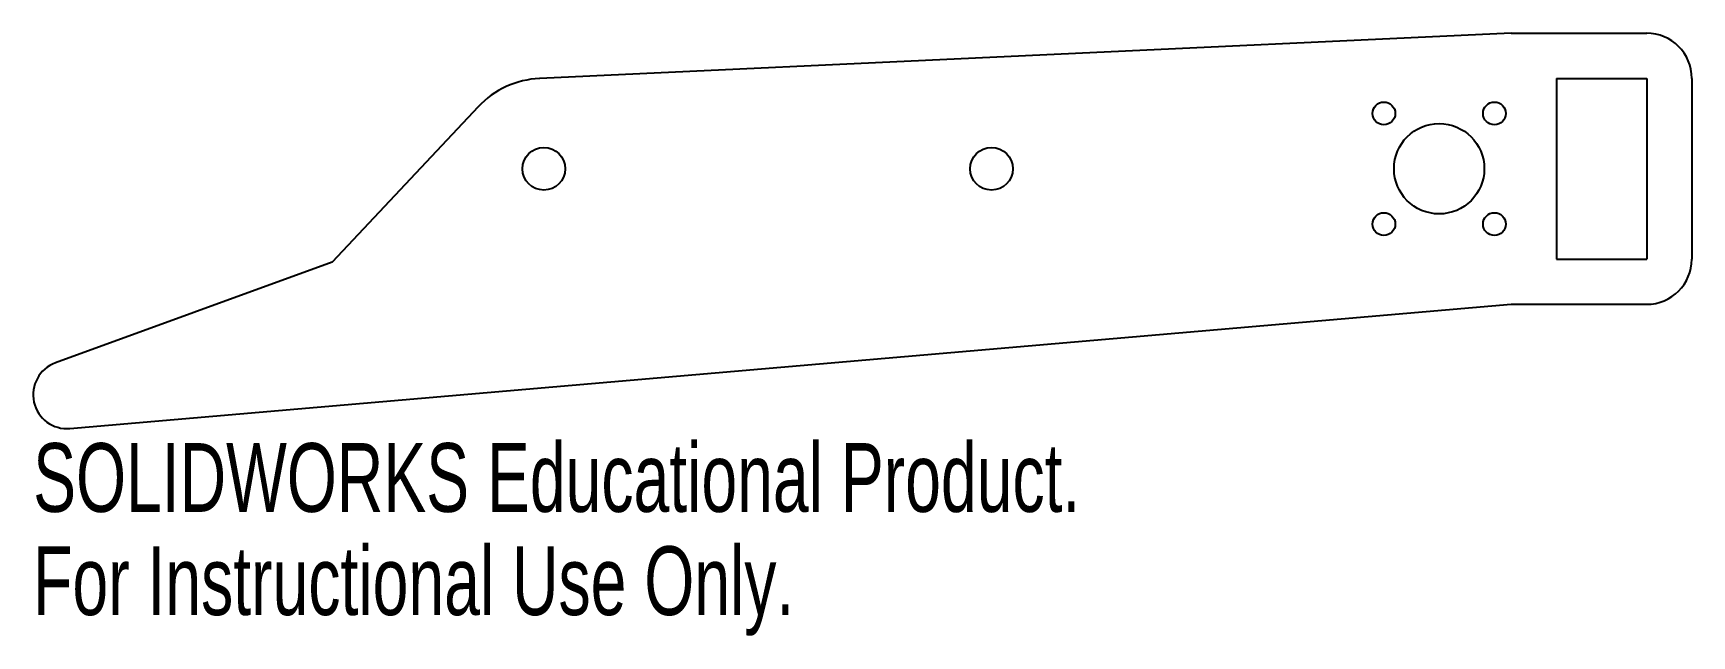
# Model space of a CAD drawing. Header units: inches. Extents: x -2.65 to 1.94, y -1.29 to 0.38.
import ezdxf

# ---------------------------------------------------------------- set-up
doc = ezdxf.new("R2010")
doc.units = ezdxf.units.IN
doc.header["$MEASUREMENT"] = 0
doc.styles.add('SLDTEXTSTYLE0', font='TXT', dxfattribs={"width": 0.7})

msp = doc.modelspace()

# ---------------------------------------------------------------- linework, layer by layer
at = {"color": 7, "linetype": 'Continuous', "lineweight": 25}
for p, q in [((1.44, 0.375), (-1.2516, 0.2497)), ((1.44, 0.375), (1.815, 0.375)), ((1.565, 0.25), (1.565, -0.25)), ((1.565, 0.25), (1.815, 0.25)), ((1.815, 0.25), (1.815, -0.25)), ((1.94, 0.25), (1.94, -0.25)), ((-1.422, 0.1714), (-1.8267, -0.2583)), ((-1.8267, -0.2583), (-2.593, -0.5372)), ((1.565, -0.25), (1.815, -0.25)), ((-2.5529, -0.7188), (1.44, -0.375)), ((1.44, -0.375), (1.815, -0.375))]:
    msp.add_line(p, q, dxfattribs=at)
for centre, radius in [((1.0869, 0.1531), 0.0315), ((1.3931, 0.1531), 0.0315), ((1.24, 0), 0.125), ((-1.24, 0), 0.0591), ((0, 0), 0.0591), ((1.0869, -0.1531), 0.0315), ((1.3931, -0.1531), 0.0315)]:
    msp.add_circle(centre, radius, dxfattribs=at)
for centre, radius, start, end in [((1.815, 0.25), 0.125, 0, 90), ((-1.24, 0), 0.25, 92.6647, 136.7194), ((1.815, -0.25), 0.125, 270, 0), ((-2.5609, -0.6253), 0.0938, 110, 274.9205)]:
    msp.add_arc(centre, radius, start, end, dxfattribs=at)

# ---------------------------------------------------------------- texts
at = {"color": 7, "linetype": 'Continuous', "char_height": 0.1903, "attachment_point": 1, "style": 'SLDTEXTSTYLE0'}
for s, insert in [('SOLIDWORKS Educational Product.', (-2.6547, -0.7592)), ('For Instructional Use Only.', (-2.6547, -1.0447))]:
    msp.add_mtext(s, dxfattribs=dict(at, insert=insert))

doc.saveas('drawing.dxf')
